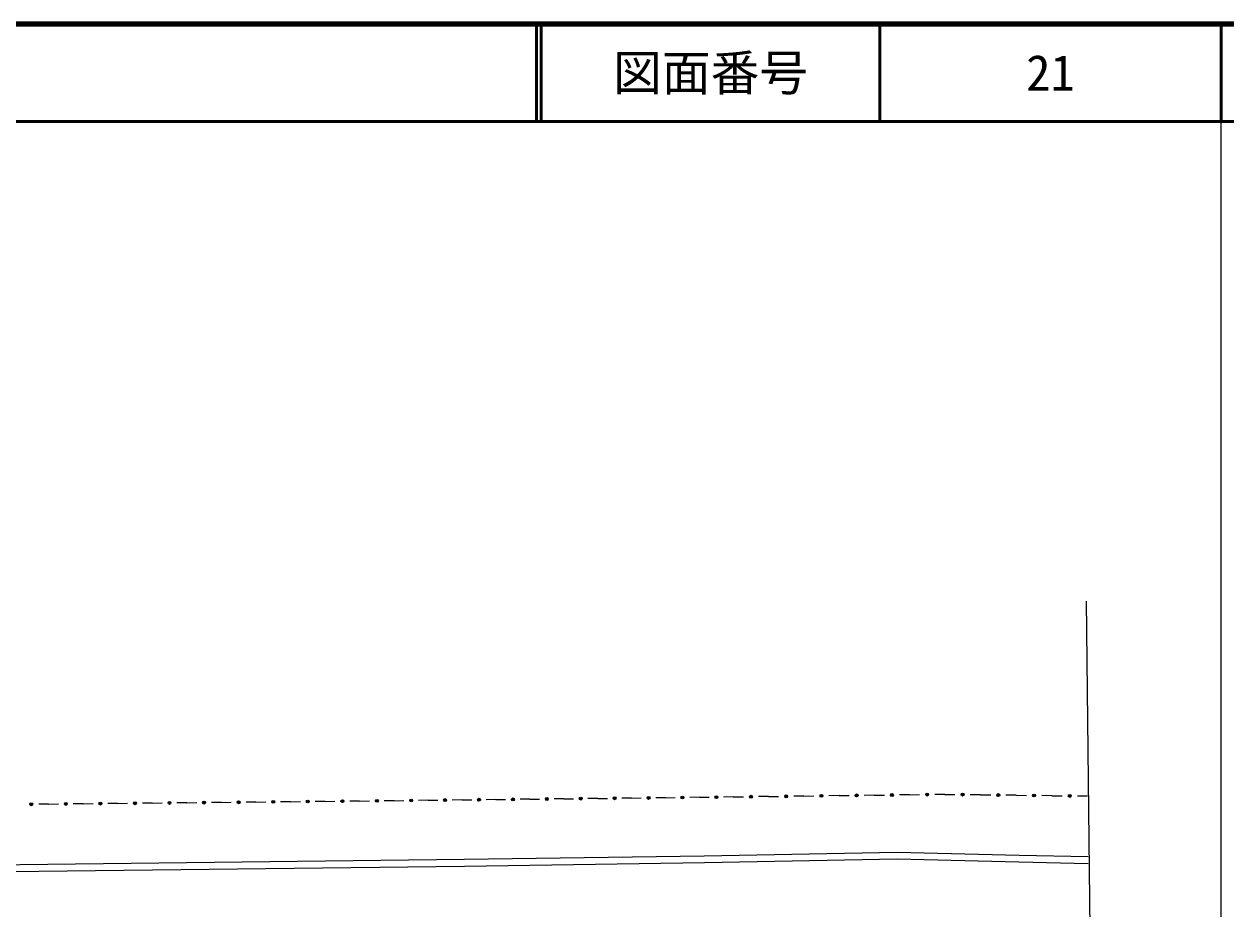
# Model space of a CAD drawing. Units: millimetres, scale not verified. Extents: x 40000 to 680000, y 20000 to 380000.
# Drawn here: x 456175 to 579500, y 289179 to 380000 of the extents above; entities that cross this region are included whole.
import ezdxf
from ezdxf.enums import TextEntityAlignment as Align

# ---------------------------------------------------------------- set-up
doc = ezdxf.new("R2010")
doc.units = ezdxf.units.MM
doc.header["$LTSCALE"] = 1000
for name, color, linetype, lineweight in [('M-BGD', 7, 'Continuous', 25), ('M-TTL', 2, 'Continuous', 140), ('M-TTL-BAND', 7, 'Continuous', 25), ('M-TTL-LINE', 7, 'Continuous', 50)]:
    doc.layers.add(name, color=color, linetype=linetype, lineweight=lineweight)
doc.layers.add('M-TTL-TXT', color=7, linetype='Continuous')
doc.styles.add('ＭＳ ゴシック', font='')
doc.styles.get('ＭＳ ゴシック').set_extended_font_data('MS Gothic')

msp = doc.modelspace()

# ---------------------------------------------------------------- linework, layer by layer
at = {"layer": 'M-BGD'}
for p, q in [((565160, 320777), (565528, 287081)), ((550647, 300941), (549614, 300929)), ((550647, 300941), (551694, 300928)), ((458691, 299942), (457678, 299932)), ((458691, 299942), (459704, 299952)), ((462237, 299977), (461224, 299967)), ((462237, 299977), (463251, 299987)), ((465784, 300012), (464771, 300002)), ((465784, 300012), (466797, 300022)), ((469330, 300047), (468317, 300037)), ((469330, 300047), (470344, 300057)), ((472877, 300082), (471863, 300072)), ((472877, 300082), (473890, 300092)), ((476423, 300117), (475410, 300107)), ((476423, 300117), (477436, 300127)), ((479969, 300152), (478956, 300142)), ((479969, 300152), (480983, 300162)), ((483516, 300187), (482503, 300177)), ((483516, 300187), (484529, 300197)), ((487062, 300222), (486049, 300212)), ((487062, 300222), (488076, 300232)), ((490609, 300257), (489595, 300247)), ((490609, 300257), (491622, 300267)), ((494155, 300293), (493142, 300282)), ((494155, 300293), (495149, 300303)), ((497635, 300331), (496641, 300320)), ((497635, 300331), (498629, 300342)), ((501115, 300369), (500120, 300358)), ((501115, 300369), (502109, 300380)), ((504594, 300407), (503600, 300396)), ((504594, 300407), (505589, 300418)), ((508074, 300445), (507080, 300435)), ((508074, 300445), (509068, 300456)), ((511554, 300484), (510560, 300473)), ((511554, 300484), (512548, 300495)), ((515033, 300522), (514039, 300511)), ((515033, 300522), (516028, 300533)), ((518513, 300560), (517519, 300549)), ((518513, 300560), (519507, 300571)), ((521993, 300598), (520999, 300587)), ((521993, 300598), (522987, 300609)), ((525473, 300637), (524478, 300626)), ((525473, 300637), (526467, 300647)), ((528952, 300675), (527958, 300664)), ((528952, 300675), (529985, 300687)), ((532568, 300719), (531535, 300707)), ((532568, 300719), (533601, 300732)), ((536184, 300764), (535151, 300751)), ((536184, 300764), (537217, 300776)), ((539800, 300808), (538767, 300795)), ((539800, 300808), (540833, 300821)), ((543416, 300852), (542383, 300840)), ((543416, 300852), (544449, 300865)), ((547032, 300897), (545998, 300884)), ((547032, 300897), (548065, 300910)), ((554311, 300894), (553264, 300908)), ((554311, 300894), (555358, 300881)), ((557975, 300848), (556928, 300861)), ((557975, 300848), (559022, 300834)), ((561639, 300801), (560592, 300814)), ((561639, 300801), (562685, 300787)), ((565302, 300754), (564255, 300767))]:
    msp.add_line(p, q, dxfattribs=at)
for points in [[(300157, 299049), (308116, 291644), (370305, 292016), (501353, 293579), (525981, 293949), (545762, 294311), (558252, 294008), (565351, 293857)], [(300634, 299561), (308390, 292346), (370299, 292716), (501343, 294279), (525970, 294648), (545764, 295011), (558268, 294708), (565346, 294557)]]:
    msp.add_lwpolyline(points, dxfattribs=at)
for centre, radius in [((537992, 300786), 150), ((541608, 300830), 150), ((541608, 300830), 99), ((545224, 300875), 150), ((545224, 300875), 99), ((545224, 300875), 49), ((548840, 300919), 150), ((548840, 300919), 99), ((548840, 300919), 49), ((552479, 300918), 150), ((552479, 300918), 99), ((552479, 300918), 49), ((556143, 300871), 150), ((556143, 300871), 99), ((556143, 300871), 49), ((559807, 300824), 150), ((559807, 300824), 99), ((563470, 300777), 150), ((456918, 299924), 150), ((456918, 299924), 99), ((456918, 299924), 49), ((460464, 299959), 150), ((460464, 299959), 99), ((460464, 299959), 49), ((464011, 299994), 150), ((464011, 299994), 99), ((464011, 299994), 49), ((467557, 300029), 150), ((467557, 300029), 99), ((467557, 300029), 49), ((471103, 300064), 150), ((471103, 300064), 99), ((471103, 300064), 49), ((474650, 300100), 150), ((474650, 300100), 99), ((474650, 300100), 49), ((478196, 300135), 150), ((478196, 300135), 99), ((478196, 300135), 49), ((481743, 300170), 150), ((481743, 300170), 99), ((481743, 300170), 49), ((485289, 300205), 150), ((485289, 300205), 99), ((485289, 300205), 49), ((488835, 300240), 150), ((488835, 300240), 99), ((488835, 300240), 49), ((492382, 300275), 150), ((492382, 300275), 99), ((492382, 300275), 49), ((495895, 300312), 150), ((495895, 300312), 99), ((495895, 300312), 49), ((499375, 300350), 150), ((499375, 300350), 99), ((499375, 300350), 49), ((502854, 300388), 150), ((502854, 300388), 99), ((502854, 300388), 49), ((506334, 300426), 150), ((506334, 300426), 99), ((506334, 300426), 49), ((509814, 300465), 150), ((509814, 300465), 99), ((509814, 300465), 49), ((513294, 300503), 150), ((513294, 300503), 99), ((513294, 300503), 49), ((516773, 300541), 150), ((516773, 300541), 99), ((516773, 300541), 49), ((520253, 300579), 150), ((520253, 300579), 99), ((520253, 300579), 49), ((523733, 300617), 150), ((523733, 300617), 99), ((523733, 300617), 49), ((527213, 300656), 150), ((527213, 300656), 99), ((527213, 300656), 49), ((530760, 300697), 150), ((530760, 300697), 99), ((530760, 300697), 49), ((534376, 300741), 150), ((534376, 300741), 99), ((534376, 300741), 49), ((537992, 300786), 99), ((537992, 300786), 49), ((541608, 300830), 49), ((559807, 300824), 49), ((563470, 300777), 99), ((563470, 300777), 49)]:
    msp.add_circle(centre, radius, dxfattribs=at)
at = {"layer": 'M-TTL'}
msp.add_line((680000, 380000), (40000, 380000), dxfattribs=at)
at = {"layer": 'M-TTL-BAND'}
msp.add_line((579000, 20000), (579000, 370000), dxfattribs=at)
at = {"layer": 'M-TTL-LINE'}
for p, q in [((508747, 380000), (508747, 370000)), ((509247, 380000), (509247, 370000)), ((543997, 380000), (543997, 370000)), ((579000, 380000), (579000, 370000)), ((40000, 370000), (680000, 370000))]:
    msp.add_line(p, q, dxfattribs=at)

# ---------------------------------------------------------------- texts
at = {"layer": 'M-TTL-TXT', "style": 'ＭＳ ゴシック'}
for s, p in [('図面番号', (526622, 375000)), ('21', (561497, 375000))]:
    msp.add_text(s, height=3666, dxfattribs=at).set_placement(p, align=Align.MIDDLE_CENTER)

doc.saveas('drawing.dxf')
